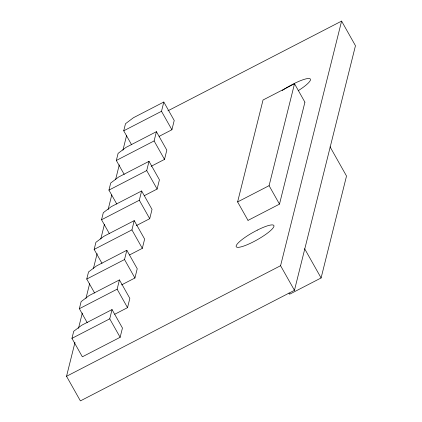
<?xml version="1.0" encoding="UTF-8"?>
<svg xmlns="http://www.w3.org/2000/svg" width="422" height="422" viewBox="0 0 422 422"><rect width="100%" height="100%" fill="white"/><g stroke="black" fill="none" stroke-linecap="round" stroke-linejoin="round"><path stroke-width="0.63" d="M71.956 338.354L73.723 331.27L81.678 325.262L112.041 309.574L122.443 328.031L120.133 337.299L82.359 356.812L71.956 338.354L109.731 318.842L112.041 309.574M87.233 322.688L79.357 308.704L81.124 301.619L89.074 295.611L119.442 279.923L129.839 298.386L127.528 307.649L114.742 314.253M94.628 293.037L86.753 279.053L88.52 271.968L96.469 265.96L126.837 250.272L137.234 268.735L134.924 277.998L121.557 284.903M102.024 263.386L94.148 249.402L95.915 242.318L103.865 236.309L134.233 220.627L144.63 239.084L142.32 248.347L129.538 254.951M109.425 233.735L101.544 219.751L103.311 212.667L111.26 206.659L141.628 190.976L152.031 209.433L149.715 218.696L136.353 225.601M116.82 204.084L108.939 190.106L110.706 183.016L118.656 177.013L149.024 161.325L159.426 179.783L157.116 189.051L144.329 195.655M124.216 174.439L116.335 160.455L118.102 153.365L126.057 147.362L156.42 131.675L166.822 150.132L164.511 159.4L151.145 166.305M131.611 144.788L123.73 130.804L125.498 123.72L133.452 117.712L163.815 102.024L174.217 120.481L171.907 129.749L159.12 136.353M167.903 110.828L341.598 21.1L355.466 45.713L294.451 290.325L80.402 400.9L66.534 376.287L74.974 342.437M78.481 328.39L82.306 313.061M85.967 298.37L89.633 283.679M93.457 268.35L97.123 253.664M100.784 238.973L104.45 224.282M108.116 209.592L111.777 194.906M115.602 179.577L119.268 164.886M122.929 150.195L126.595 135.504M127.528 307.649L117.126 289.191L119.442 279.923M134.924 277.998L124.522 259.541L126.837 250.272M142.32 248.347L131.922 229.89L134.233 220.627M149.715 218.696L139.318 200.239L141.628 190.976M157.116 189.051L146.714 170.588L149.024 161.325M164.511 159.4L154.109 140.937L156.42 131.675M171.907 129.749L161.505 111.292L163.815 102.024M247.951 220.273L237.612 201.927L263.038 100.003L294.514 83.746L304.853 102.087M279.427 204.011L269.094 185.669L294.514 83.746M304.916 102.203L279.491 204.127L248.015 220.384M294.451 290.325L280.583 265.712L341.598 21.1M288.97 293.074L289.619 294.218L321.095 277.961L346.52 176.037L330.046 146.798M123.73 130.804L161.505 111.292M116.335 160.455L154.109 140.937M108.939 190.106L146.714 170.588M101.544 219.751L139.318 200.239M94.148 249.402L131.922 229.89M86.753 279.053L124.522 259.541M237.612 201.927L269.094 185.669M79.357 308.704L117.126 289.191M66.534 376.287L280.583 265.712M304.621 248.722L321.095 277.961M109.731 318.842L120.133 337.299M282.17 90.561A21.606 4.236 -29.4 0 1 308.73 78.492A21.606 4.236 -29.4 0 1 298.175 90.714M257.315 230.117L252.372 232.775A21.606 4.236 -29.4 0 0 239.205 247.25A21.606 4.236 -29.4 0 0 271.146 230.059A21.606 4.236 -29.4 0 0 257.315 230.117"/></g></svg>
